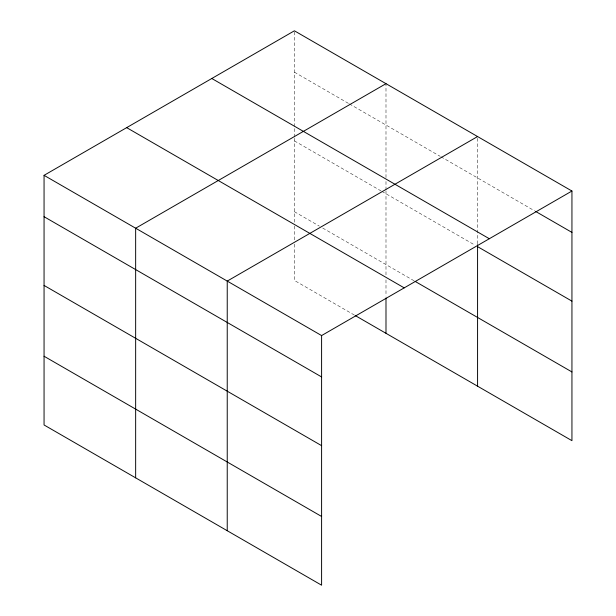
<?xml version="1.0" encoding="UTF-8"?>
<svg xmlns="http://www.w3.org/2000/svg" width="616" height="616" viewBox="0 0 616 616"><rect width="100%" height="100%" fill="white"/><g stroke="black" fill="none" stroke-linecap="round" stroke-linejoin="round"><path stroke-width="0.46" stroke-dasharray="3.08 2.31" d="M294.402 222.207L294.402 138.03M294.402 137.075L294.402 127.535M294.402 126.58L294.402 30.8M385.993 190.914L385.993 276.037M385.993 189.959L385.993 181.366M385.993 177.547L385.993 83.676M477.577 243.79L477.577 136.552M294.402 72.172L348.525 103.419M349.357 103.896L440.109 156.295M440.94 156.772L534.688 210.895M294.402 140.895L380.996 190.891M381.828 191.368L475.082 245.207M294.402 211.704L319.381 226.126M322.715 228.051L414.298 280.927M354.354 315.046L294.402 280.434L294.402 244.159M385.993 279.856L385.993 296.08M294.402 226.026L294.402 240.34"/><path stroke-width="0.92" d="M44.059 175.337L321.598 335.566L321.598 585.2L44.059 424.971L44.059 175.337L294.402 30.8L571.941 191.029L571.941 440.663L355.186 315.523M385.993 83.676L135.651 228.213L135.651 477.847M477.577 136.552L227.235 281.089L227.235 530.722M321.598 335.566L571.941 191.029M535.52 211.373L571.941 232.401M211.796 78.494L489.327 238.731M477.577 246.646L571.941 301.132M415.13 281.404L571.941 371.941M126.673 127.635L404.204 287.872M44.059 216.701L321.598 376.938M44.059 285.431L321.598 445.661M44.059 356.24L321.598 516.47M477.577 244.745L477.577 386.186M385.993 297.99L385.993 333.31"/></g></svg>
